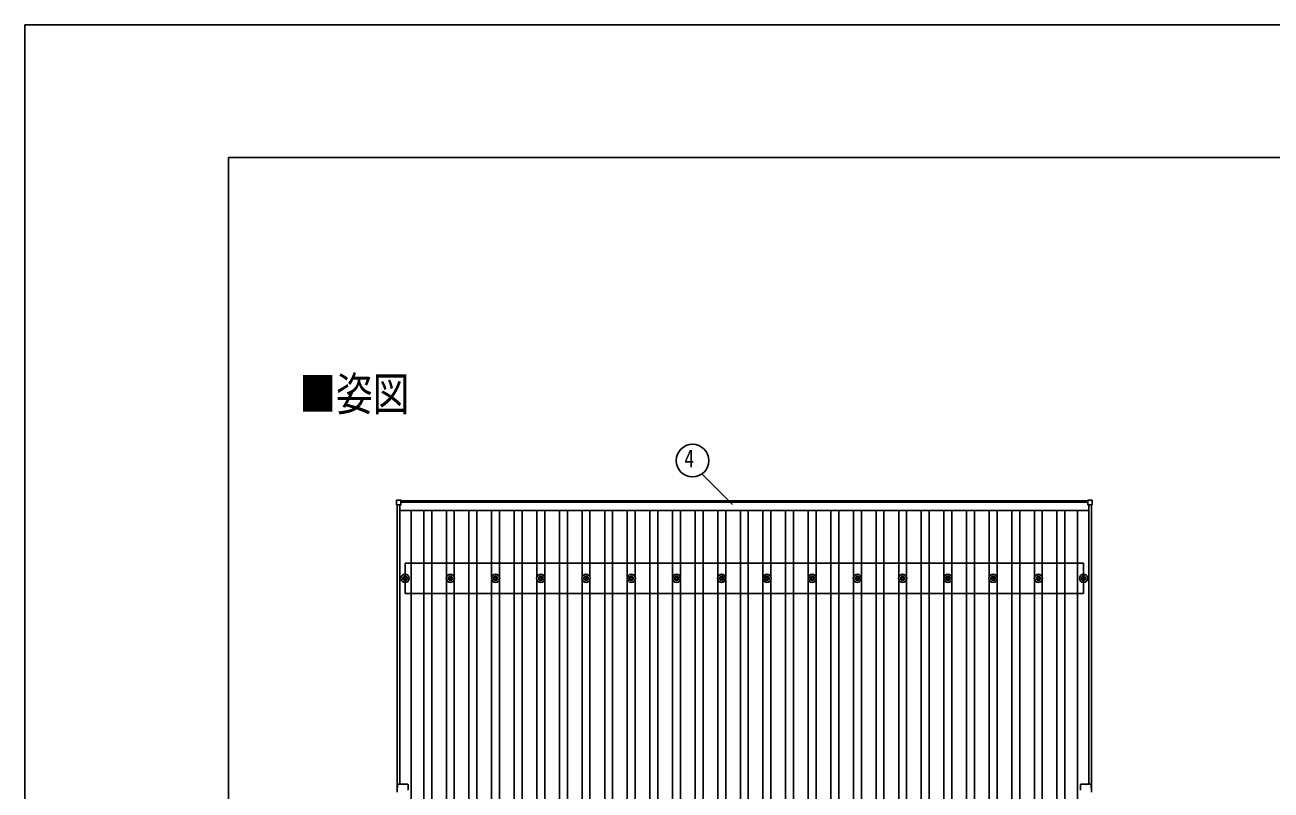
# Model space of a CAD drawing. Units: millimetres, scale not verified. Extents: x -12615 to 12615, y -8910 to 8910.
# Drawn here: x -12615 to -7105, y 5529 to 8910 of the extents above; entities that cross this region are included whole.
import ezdxf
from ezdxf.enums import TextEntityAlignment as Align

# ---------------------------------------------------------------- set-up
doc = ezdxf.new("R2010")
doc.units = ezdxf.units.MM
doc.header["$LTSCALE"] = 40
for name, color, linetype in [('0-2_USER1', 3, 'Continuous'), ('0-4_YKK_13', 4, 'Continuous'), ('0-5_YKK_A1', 4, 'Continuous'), ('0-6_YKK_D', 6, 'Continuous'), ('0-7_YKK_ZWAK', 7, 'Continuous')]:
    doc.layers.add(name, color=color, linetype=linetype)
doc.styles.add('ＭＳ ゴシック', font='')
doc.styles.get('ＭＳ ゴシック').set_extended_font_data('MS Gothic')

msp = doc.modelspace()

# ---------------------------------------------------------------- linework, layer by layer
at = {"layer": '0-4_YKK_13'}
for p, q in [((-10972.24, 6790.92), (-10972.24, 6808.92)), ((-10971.24, 6809.92), (-10953.24, 6809.92)), ((-10953.24, 6789.92), (-10971.24, 6789.92)), ((-10952.24, 6808.92), (-10952.24, 6790.92)), ((-7915.64, 6808.92), (-7915.64, 6790.92)), ((-7896.64, 6809.92), (-7914.64, 6809.92)), ((-7914.64, 6789.92), (-7896.64, 6789.92)), ((-7895.64, 6790.92), (-7895.64, 6808.92)), ((-10943.94, 6466.73), (-10939.52, 6466.73)), ((-10943.94, 6463.23), (-10939.52, 6463.23)), ((-10935.69, 6474.98), (-10935.69, 6470.56)), ((-10935.69, 6459.4), (-10935.69, 6454.98)), ((-10932.19, 6474.98), (-10932.19, 6470.56)), ((-10932.19, 6459.4), (-10932.19, 6454.98)), ((-10928.36, 6466.73), (-10923.94, 6466.73)), ((-10928.36, 6463.23), (-10923.94, 6463.23)), ((-10743.94, 6466.73), (-10739.52, 6466.73)), ((-10743.94, 6463.23), (-10739.52, 6463.23)), ((-10735.69, 6474.98), (-10735.69, 6470.56)), ((-10735.69, 6459.4), (-10735.69, 6454.98)), ((-10732.19, 6474.98), (-10732.19, 6470.56)), ((-10732.19, 6459.4), (-10732.19, 6454.98)), ((-10728.36, 6466.73), (-10723.94, 6466.73)), ((-10728.36, 6463.23), (-10723.94, 6463.23)), ((-10543.94, 6466.73), (-10539.52, 6466.73)), ((-10543.94, 6463.23), (-10539.52, 6463.23)), ((-10535.69, 6474.98), (-10535.69, 6470.56)), ((-10535.69, 6459.4), (-10535.69, 6454.98)), ((-10532.19, 6474.98), (-10532.19, 6470.56)), ((-10532.19, 6459.4), (-10532.19, 6454.98)), ((-10528.36, 6466.73), (-10523.94, 6466.73)), ((-10528.36, 6463.23), (-10523.94, 6463.23)), ((-10343.94, 6466.73), (-10339.52, 6466.73)), ((-10343.94, 6463.23), (-10339.52, 6463.23)), ((-10335.69, 6474.98), (-10335.69, 6470.56)), ((-10335.69, 6459.4), (-10335.69, 6454.98)), ((-10332.19, 6474.98), (-10332.19, 6470.56)), ((-10332.19, 6459.4), (-10332.19, 6454.98)), ((-10328.36, 6466.73), (-10323.94, 6466.73)), ((-10328.36, 6463.23), (-10323.94, 6463.23)), ((-10143.94, 6466.73), (-10139.52, 6466.73)), ((-10143.94, 6463.23), (-10139.52, 6463.23)), ((-10135.69, 6474.98), (-10135.69, 6470.56)), ((-10135.69, 6459.4), (-10135.69, 6454.98)), ((-10132.19, 6474.98), (-10132.19, 6470.56)), ((-10132.19, 6459.4), (-10132.19, 6454.98)), ((-10128.36, 6466.73), (-10123.94, 6466.73)), ((-10128.36, 6463.23), (-10123.94, 6463.23)), ((-9943.94, 6466.73), (-9939.52, 6466.73)), ((-9943.94, 6463.23), (-9939.52, 6463.23)), ((-9935.69, 6474.98), (-9935.69, 6470.56)), ((-9935.69, 6459.4), (-9935.69, 6454.98)), ((-9932.19, 6474.98), (-9932.19, 6470.56)), ((-9932.19, 6459.4), (-9932.19, 6454.98)), ((-9928.36, 6466.73), (-9923.94, 6466.73)), ((-9928.36, 6463.23), (-9923.94, 6463.23)), ((-9743.94, 6466.73), (-9739.52, 6466.73)), ((-9743.94, 6463.23), (-9739.52, 6463.23)), ((-9735.69, 6474.98), (-9735.69, 6470.56)), ((-9735.69, 6459.4), (-9735.69, 6454.98)), ((-9732.19, 6474.98), (-9732.19, 6470.56)), ((-9732.19, 6459.4), (-9732.19, 6454.98)), ((-9728.36, 6466.73), (-9723.94, 6466.73)), ((-9728.36, 6463.23), (-9723.94, 6463.23)), ((-9543.94, 6466.73), (-9539.52, 6466.73)), ((-9543.94, 6463.23), (-9539.52, 6463.23)), ((-9535.69, 6474.98), (-9535.69, 6470.56)), ((-9535.69, 6459.4), (-9535.69, 6454.98)), ((-9532.19, 6474.98), (-9532.19, 6470.56)), ((-9532.19, 6459.4), (-9532.19, 6454.98)), ((-9528.36, 6466.73), (-9523.94, 6466.73)), ((-9528.36, 6463.23), (-9523.94, 6463.23)), ((-9343.94, 6466.73), (-9339.52, 6466.73)), ((-9343.94, 6463.23), (-9339.52, 6463.23)), ((-9335.69, 6474.98), (-9335.69, 6470.56)), ((-9335.69, 6459.4), (-9335.69, 6454.98)), ((-9332.19, 6474.98), (-9332.19, 6470.56)), ((-9332.19, 6459.4), (-9332.19, 6454.98)), ((-9328.36, 6466.73), (-9323.94, 6466.73)), ((-9328.36, 6463.23), (-9323.94, 6463.23)), ((-9143.94, 6466.73), (-9139.52, 6466.73)), ((-9143.94, 6463.23), (-9139.52, 6463.23)), ((-9135.69, 6474.98), (-9135.69, 6470.56)), ((-9135.69, 6459.4), (-9135.69, 6454.98)), ((-9132.19, 6474.98), (-9132.19, 6470.56)), ((-9132.19, 6459.4), (-9132.19, 6454.98)), ((-9128.36, 6466.73), (-9123.94, 6466.73)), ((-9128.36, 6463.23), (-9123.94, 6463.23)), ((-8943.94, 6466.73), (-8939.52, 6466.73)), ((-8943.94, 6463.23), (-8939.52, 6463.23)), ((-8935.69, 6474.98), (-8935.69, 6470.56)), ((-8935.69, 6459.4), (-8935.69, 6454.98)), ((-8932.19, 6474.98), (-8932.19, 6470.56)), ((-8932.19, 6459.4), (-8932.19, 6454.98)), ((-8928.36, 6466.73), (-8923.94, 6466.73)), ((-8928.36, 6463.23), (-8923.94, 6463.23)), ((-8743.94, 6466.73), (-8739.52, 6466.73)), ((-8743.94, 6463.23), (-8739.52, 6463.23)), ((-8735.69, 6474.98), (-8735.69, 6470.56)), ((-8735.69, 6459.4), (-8735.69, 6454.98)), ((-8732.19, 6474.98), (-8732.19, 6470.56)), ((-8732.19, 6459.4), (-8732.19, 6454.98)), ((-8728.36, 6466.73), (-8723.94, 6466.73)), ((-8728.36, 6463.23), (-8723.94, 6463.23)), ((-8543.94, 6466.73), (-8539.52, 6466.73)), ((-8543.94, 6463.23), (-8539.52, 6463.23)), ((-8535.69, 6474.98), (-8535.69, 6470.56)), ((-8535.69, 6459.4), (-8535.69, 6454.98)), ((-8532.19, 6474.98), (-8532.19, 6470.56)), ((-8532.19, 6459.4), (-8532.19, 6454.98)), ((-8528.36, 6466.73), (-8523.94, 6466.73)), ((-8528.36, 6463.23), (-8523.94, 6463.23)), ((-8343.94, 6466.73), (-8339.52, 6466.73)), ((-8343.94, 6463.23), (-8339.52, 6463.23)), ((-8335.69, 6474.98), (-8335.69, 6470.56)), ((-8335.69, 6459.4), (-8335.69, 6454.98)), ((-8332.19, 6474.98), (-8332.19, 6470.56)), ((-8332.19, 6459.4), (-8332.19, 6454.98)), ((-8328.36, 6466.73), (-8323.94, 6466.73)), ((-8328.36, 6463.23), (-8323.94, 6463.23)), ((-8143.94, 6466.73), (-8139.52, 6466.73)), ((-8143.94, 6463.23), (-8139.52, 6463.23)), ((-8135.69, 6474.98), (-8135.69, 6470.56)), ((-8135.69, 6459.4), (-8135.69, 6454.98)), ((-8132.19, 6474.98), (-8132.19, 6470.56)), ((-8132.19, 6459.4), (-8132.19, 6454.98)), ((-8128.36, 6466.73), (-8123.94, 6466.73)), ((-8128.36, 6463.23), (-8123.94, 6463.23)), ((-7943.94, 6466.73), (-7939.52, 6466.73)), ((-7943.94, 6463.23), (-7939.52, 6463.23)), ((-7935.69, 6474.98), (-7935.69, 6470.56)), ((-7935.69, 6459.4), (-7935.69, 6454.98)), ((-7932.19, 6474.98), (-7932.19, 6470.56)), ((-7932.19, 6459.4), (-7932.19, 6454.98)), ((-7928.36, 6466.73), (-7923.94, 6466.73)), ((-7928.36, 6463.23), (-7923.94, 6463.23)), ((-10969.44, 5519.7), (-10969.44, 5539.7)), ((-10967.94, 5539.7), (-10969.44, 5539.7)), ((-10967.94, 5539.7), (-10967.94, 5553.7)), ((-10945.34, 5554.7), (-10966.94, 5554.7)), ((-10921.94, 5554.7), (-10944.54, 5554.7)), ((-10920.94, 5530.1), (-10920.94, 5553.7)), ((-7946.94, 5530.1), (-7946.94, 5553.7)), ((-7945.94, 5554.7), (-7923.34, 5554.7)), ((-7922.54, 5554.7), (-7900.94, 5554.7)), ((-7899.94, 5539.7), (-7899.94, 5553.7)), ((-7899.94, 5539.7), (-7898.44, 5539.7)), ((-7898.44, 5519.7), (-7898.44, 5539.7))]:
    msp.add_line(p, q, dxfattribs=at)
for centre, radius in [((-10933.94, 6464.98), 18.25), ((-10933.94, 6464.98), 10.15), ((-10933.94, 6464.98), 5.85), ((-10933.94, 6464.98), 5.25), ((-10733.94, 6464.98), 18.25), ((-10733.94, 6464.98), 10.15), ((-10733.94, 6464.98), 5.85), ((-10733.94, 6464.98), 5.25), ((-10533.94, 6464.98), 18.25), ((-10533.94, 6464.98), 10.15), ((-10533.94, 6464.98), 5.85), ((-10533.94, 6464.98), 5.25), ((-10333.94, 6464.98), 18.25), ((-10333.94, 6464.98), 10.15), ((-10333.94, 6464.98), 5.85), ((-10333.94, 6464.98), 5.25), ((-10133.94, 6464.98), 18.25), ((-10133.94, 6464.98), 10.15), ((-10133.94, 6464.98), 5.85), ((-10133.94, 6464.98), 5.25), ((-9933.94, 6464.98), 18.25), ((-9933.94, 6464.98), 10.15), ((-9933.94, 6464.98), 5.85), ((-9933.94, 6464.98), 5.25), ((-9733.94, 6464.98), 18.25), ((-9733.94, 6464.98), 10.15), ((-9733.94, 6464.98), 5.85), ((-9733.94, 6464.98), 5.25), ((-9533.94, 6464.98), 18.25), ((-9533.94, 6464.98), 10.15), ((-9533.94, 6464.98), 5.85), ((-9533.94, 6464.98), 5.25), ((-9333.94, 6464.98), 18.25), ((-9333.94, 6464.98), 10.15), ((-9333.94, 6464.98), 5.85), ((-9333.94, 6464.98), 5.25), ((-9133.94, 6464.98), 18.25), ((-9133.94, 6464.98), 10.15), ((-9133.94, 6464.98), 5.85), ((-9133.94, 6464.98), 5.25), ((-8933.94, 6464.98), 18.25), ((-8933.94, 6464.98), 10.15), ((-8933.94, 6464.98), 5.85), ((-8933.94, 6464.98), 5.25), ((-8733.94, 6464.98), 18.25), ((-8733.94, 6464.98), 10.15), ((-8733.94, 6464.98), 5.85), ((-8733.94, 6464.98), 5.25), ((-8533.94, 6464.98), 18.25), ((-8533.94, 6464.98), 10.15), ((-8533.94, 6464.98), 5.85), ((-8533.94, 6464.98), 5.25), ((-8333.94, 6464.98), 18.25), ((-8333.94, 6464.98), 10.15), ((-8333.94, 6464.98), 5.85), ((-8333.94, 6464.98), 5.25), ((-8133.94, 6464.98), 18.25), ((-8133.94, 6464.98), 10.15), ((-8133.94, 6464.98), 5.85), ((-8133.94, 6464.98), 5.25), ((-7933.94, 6464.98), 18.25), ((-7933.94, 6464.98), 10.15), ((-7933.94, 6464.98), 5.85), ((-7933.94, 6464.98), 5.25)]:
    msp.add_circle(centre, radius, dxfattribs=at)
for centre, radius, start, end in [((-10971.24, 6808.92), 1, 90, 180), ((-10971.24, 6790.92), 1, 180, 270), ((-10953.24, 6808.92), 1, 0, 90), ((-10953.24, 6790.92), 1, 270, 0), ((-7914.64, 6808.92), 1, 90, 180), ((-7914.64, 6790.92), 1, 180, 270), ((-7896.64, 6808.92), 1, 0, 90), ((-7896.64, 6790.92), 1, 270, 0), ((-10966.94, 5553.7), 1, 90, 180), ((-10944.94, 5555), 0.5, 216.8699, 323.1301), ((-10921.94, 5553.7), 1, 0, 90), ((-10920.64, 5529.7), 0.5, 126.8699, 233.1301), ((-7945.94, 5553.7), 1, 90, 180), ((-7947.24, 5529.7), 0.5, 306.8699, 53.1301), ((-7922.94, 5555), 0.5, 216.8699, 323.1301), ((-7900.94, 5553.7), 1, 0, 90)]:
    msp.add_arc(centre, radius, start, end, dxfattribs=at)
at = {"layer": '0-5_YKK_A1'}
for p, q in [((-10968.94, 5539.7), (-10968.94, 6789.92)), ((-10956.94, 5554.7), (-10956.94, 6789.92)), ((-10952.24, 6806.62), (-7915.64, 6806.62)), ((-7915.64, 6801.83), (-10952.24, 6801.83)), ((-7910.94, 5554.7), (-7910.94, 6789.92)), ((-7898.94, 5539.7), (-7898.94, 6789.92)), ((-10956.94, 6763.83), (-7910.94, 6763.83)), ((-10907.44, 163.16), (-10907.44, 6763.83)), ((-10851.44, 163.16), (-10851.44, 6763.83)), ((-10816.44, 163.16), (-10816.44, 6763.83)), ((-10751.44, 6470.16), (-10751.44, 6763.83)), ((-10716.44, 6470.16), (-10716.44, 6763.83)), ((-10651.44, 163.16), (-10651.44, 6763.83)), ((-10616.44, 163.16), (-10616.44, 6763.83)), ((-10551.44, 6470.16), (-10551.44, 6763.83)), ((-10516.44, 6470.16), (-10516.44, 6763.83)), ((-10451.44, 163.16), (-10451.44, 6763.83)), ((-10416.44, 163.16), (-10416.44, 6763.83)), ((-10351.44, 6470.16), (-10351.44, 6763.83)), ((-10316.44, 6470.16), (-10316.44, 6763.83)), ((-10251.44, 163.16), (-10251.44, 6763.83)), ((-10216.44, 163.16), (-10216.44, 6763.83)), ((-10151.44, 6470.16), (-10151.44, 6763.83)), ((-10116.44, 6470.16), (-10116.44, 6763.83)), ((-10051.44, 163.16), (-10051.44, 6763.83)), ((-10016.44, 163.16), (-10016.44, 6763.83)), ((-9951.44, 6470.16), (-9951.44, 6763.83)), ((-9916.44, 6470.16), (-9916.44, 6763.83)), ((-9851.44, 163.16), (-9851.44, 6763.83)), ((-9816.44, 163.16), (-9816.44, 6763.83)), ((-9751.44, 6470.16), (-9751.44, 6763.83)), ((-9716.44, 6470.16), (-9716.44, 6763.83)), ((-9651.44, 163.16), (-9651.44, 6763.83)), ((-9616.44, 163.16), (-9616.44, 6763.83)), ((-9551.44, 6470.16), (-9551.44, 6763.83)), ((-9516.44, 6470.16), (-9516.44, 6763.83)), ((-9451.44, 163.16), (-9451.44, 6763.83)), ((-9416.44, 163.16), (-9416.44, 6763.83)), ((-9351.44, 6470.16), (-9351.44, 6763.83)), ((-9316.44, 6470.16), (-9316.44, 6763.83)), ((-9251.44, 163.16), (-9251.44, 6763.83)), ((-9216.44, 163.16), (-9216.44, 6763.83)), ((-9151.44, 6470.16), (-9151.44, 6763.83)), ((-9116.44, 6470.16), (-9116.44, 6763.83)), ((-9051.44, 163.16), (-9051.44, 6763.83)), ((-9016.44, 163.16), (-9016.44, 6763.83)), ((-8951.44, 6470.16), (-8951.44, 6763.83)), ((-8916.44, 6470.16), (-8916.44, 6763.83)), ((-8851.44, 163.16), (-8851.44, 6763.83)), ((-8816.44, 163.16), (-8816.44, 6763.83)), ((-8751.44, 6470.16), (-8751.44, 6763.83)), ((-8716.44, 6470.16), (-8716.44, 6763.83)), ((-8651.44, 163.16), (-8651.44, 6763.83)), ((-8616.44, 163.16), (-8616.44, 6763.83)), ((-8551.44, 6470.16), (-8551.44, 6763.83)), ((-8516.44, 6470.16), (-8516.44, 6763.83)), ((-8451.44, 163.16), (-8451.44, 6763.83)), ((-8416.44, 163.16), (-8416.44, 6763.83)), ((-8351.44, 6470.16), (-8351.44, 6763.83)), ((-8316.44, 6470.16), (-8316.44, 6763.83)), ((-8251.44, 163.16), (-8251.44, 6763.83)), ((-8216.44, 163.16), (-8216.44, 6763.83)), ((-8151.44, 6470.16), (-8151.44, 6763.83)), ((-8116.44, 6470.16), (-8116.44, 6763.83)), ((-8051.44, 163.16), (-8051.44, 6763.83)), ((-8016.44, 163.16), (-8016.44, 6763.83)), ((-7960.44, 163.16), (-7960.44, 6763.83)), ((-7933.94, 6531.98), (-10933.94, 6531.98)), ((-10933.94, 6397.98), (-10933.94, 6531.98)), ((-7933.94, 6397.98), (-7933.94, 6531.98)), ((-10751.44, 3470.16), (-10751.44, 6459.8)), ((-10716.44, 3470.16), (-10716.44, 6459.8)), ((-10551.44, 3470.16), (-10551.44, 6459.8)), ((-10516.44, 3470.16), (-10516.44, 6459.8)), ((-10351.44, 3470.16), (-10351.44, 6459.8)), ((-10316.44, 3470.16), (-10316.44, 6459.8)), ((-10151.44, 3470.16), (-10151.44, 6459.8)), ((-10116.44, 3470.16), (-10116.44, 6459.8)), ((-9951.44, 3470.16), (-9951.44, 6459.8)), ((-9916.44, 3470.16), (-9916.44, 6459.8)), ((-9751.44, 3470.16), (-9751.44, 6459.8)), ((-9716.44, 3470.16), (-9716.44, 6459.8)), ((-9551.44, 3470.16), (-9551.44, 6459.8)), ((-9516.44, 3470.16), (-9516.44, 6459.8)), ((-9351.44, 3470.16), (-9351.44, 6459.8)), ((-9316.44, 3470.16), (-9316.44, 6459.8)), ((-9151.44, 3470.16), (-9151.44, 6459.8)), ((-9116.44, 3470.16), (-9116.44, 6459.8)), ((-8951.44, 3470.16), (-8951.44, 6459.8)), ((-8916.44, 3470.16), (-8916.44, 6459.8)), ((-8751.44, 3470.16), (-8751.44, 6459.8)), ((-8716.44, 3470.16), (-8716.44, 6459.8)), ((-8551.44, 3470.16), (-8551.44, 6459.8)), ((-8516.44, 3470.16), (-8516.44, 6459.8)), ((-8351.44, 3470.16), (-8351.44, 6459.8)), ((-8316.44, 3470.16), (-8316.44, 6459.8)), ((-8151.44, 3470.16), (-8151.44, 6459.8)), ((-8116.44, 3470.16), (-8116.44, 6459.8)), ((-7933.94, 6397.98), (-10933.94, 6397.98))]:
    msp.add_line(p, q, dxfattribs=at)
at = {"layer": '0-6_YKK_D'}
msp.add_line((-9486.84, 6791.45), (-9621.58, 6926.2), dxfattribs=at)
msp.add_circle((-9663.09, 6985.03), 72, dxfattribs=at)
at = {"layer": '0-7_YKK_ZWAK'}
for p in [(11685.06, 8325), (-11714.94, -7575)]:
    msp.add_line(p, (-11714.94, 8325), dxfattribs=at)
msp.add_lwpolyline([(-12615, -8910), (12615, -8910), (12615, 8910), (-12615, 8910)], close=True, dxfattribs=at)

# ---------------------------------------------------------------- texts
at = {"layer": '0-2_USER1', "style": 'ＭＳ ゴシック', "width": 0.8}
msp.add_text('■姿図', height=148.5, dxfattribs=at).set_placement((-11401.1, 7161.04), align=Align.BOTTOM_LEFT)
at = {"layer": '0-6_YKK_D', "style": 'ＭＳ ゴシック', "width": 0.8}
msp.add_text('4', height=79.18, dxfattribs=at).set_placement((-9698.86, 6931.03), align=Align.BOTTOM_LEFT)

doc.saveas('drawing.dxf')
